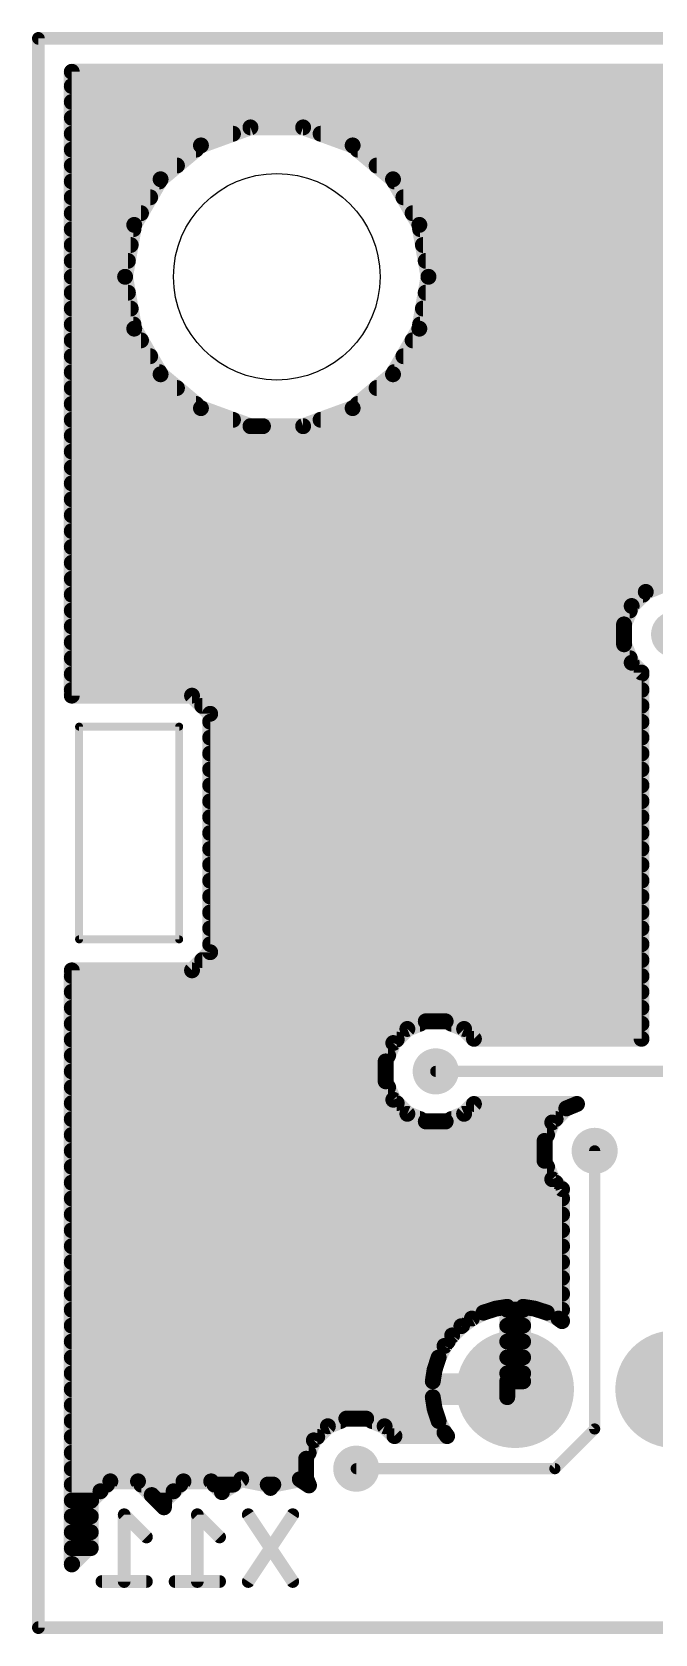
# Model space of a CAD drawing. Extents: x -0.1 to 53.2, y -0.1 to 25.5.
# Drawn here: x -0.1 to 9.85, y -0.1 to 25.5 of the extents above; entities that cross this region are included whole.
import ezdxf

# ---------------------------------------------------------------- set-up
doc = ezdxf.new("R2010")
doc.units = 0
for name, color, linetype in [('16', 175, 'CONTINUOUS'), ('17', 82, 'CONTINUOUS'), ('18', 82, 'CONTINUOUS'), ('20', 7, 'CONTINUOUS')]:
    doc.layers.add(name, color=color, linetype=linetype)

# ---------------------------------------------------------------- blocks, each defined once
blk = doc.blocks.new('ROUNDP')
at = {"const_width": 0.5}
blk.add_lwpolyline([(0, -0.25, 1), (0, 0.25, 1), (0, -0.25)], format="xyb", dxfattribs=at)
blk = doc.blocks.new('ROUNDV')
at = {"const_width": 0.5}
blk.add_lwpolyline([(0, -0.25, 1), (0, 0.25, 1), (0, -0.25)], format="xyb", dxfattribs=at)

msp = doc.modelspace()

# ---------------------------------------------------------------- linework, layer by layer
at = {"layer": '16'}
for points, const_width in [([(0.5334, 14.8953), (0.5334, 24.8666)], 0.254), ([(0.5334, 24.8666), (10.5047, 24.8666)], 0.254), ([(0.5334, 24.638), (10.5047, 24.638)], 0.254), ([(0.5334, 24.384), (10.5047, 24.384)], 0.254), ([(0.5334, 24.13), (10.5047, 24.13)], 0.254), ([(3.389, 23.9776), (2.5978, 23.6896)], 0.254), ([(4.231, 23.9776), (3.389, 23.9776)], 0.254), ([(5.0222, 23.6896), (4.231, 23.9776)], 0.254), ([(0.5334, 23.876), (3.1099, 23.876)], 0.254), ([(2.5978, 23.6896), (1.9528, 23.1484)], 0.254), ([(2.5978, 23.6896), (2.5978, 23.6896)], 0.254), ([(4.5101, 23.876), (10.5047, 23.876)], 0.254), ([(5.6672, 23.1484), (5.0222, 23.6896)], 0.254), ([(5.0222, 23.6896), (5.0222, 23.6896)], 0.254), ([(0.5334, 23.622), (2.5172, 23.622)], 0.254), ([(5.1028, 23.622), (10.5047, 23.622)], 0.254), ([(0.5334, 23.368), (2.2145, 23.368)], 0.254), ([(5.4055, 23.368), (10.5047, 23.368)], 0.254), ([(0.5334, 23.114), (1.9329, 23.114)], 0.254), ([(1.9528, 23.1484), (1.5318, 22.4192)], 0.254), ([(1.9528, 23.1484), (1.9528, 23.1484)], 0.254), ([(1.9528, 23.1484), (1.9528, 23.1484)], 0.254), ([(6.0882, 22.4192), (5.6672, 23.1484)], 0.254), ([(5.6672, 23.1484), (5.6672, 23.1484)], 0.254), ([(5.6871, 23.114), (10.5047, 23.114)], 0.254), ([(0.5334, 22.86), (1.7863, 22.86)], 0.254), ([(5.8337, 22.86), (10.5895, 22.86)], 0.254), ([(0.5334, 22.606), (1.6396, 22.606)], 0.254), ([(1.5318, 22.4192), (1.3856, 21.59)], 0.254), ([(1.5318, 22.4192), (1.5318, 22.4192)], 0.254), ([(5.9804, 22.606), (19.4196, 22.606)], 0.254), ([(6.2344, 21.59), (6.0882, 22.4192)], 0.254), ([(6.0882, 22.4192), (6.0882, 22.4192)], 0.254), ([(0.5334, 22.352), (1.5199, 22.352)], 0.254), ([(6.1001, 22.352), (19.2999, 22.352)], 0.254), ([(0.5334, 22.098), (1.4751, 22.098)], 0.254), ([(6.1449, 22.098), (19.2551, 22.098)], 0.254), ([(0.5334, 21.844), (1.4304, 21.844)], 0.254), ([(6.1896, 21.844), (19.2104, 21.844)], 0.254), ([(0.5334, 21.59), (1.3856, 21.59)], 0.254), ([(1.3856, 21.59), (1.3856, 21.59)], 0.254), ([(1.3856, 21.59), (1.5318, 20.7608)], 0.254), ([(6.0882, 20.7608), (6.2344, 21.59)], 0.254), ([(6.2344, 21.59), (6.2344, 21.59)], 0.254), ([(6.2344, 21.59), (19.1656, 21.59)], 0.254), ([(0.5334, 21.336), (1.4304, 21.336)], 0.254), ([(6.1896, 21.336), (19.2104, 21.336)], 0.254), ([(0.5334, 21.082), (1.4751, 21.082)], 0.254), ([(6.1449, 21.082), (19.2551, 21.082)], 0.254), ([(0.5334, 20.828), (1.5199, 20.828)], 0.254), ([(1.5318, 20.7608), (1.5318, 20.7608)], 0.254), ([(1.5318, 20.7608), (1.9528, 20.0316)], 0.254), ([(5.6672, 20.0316), (6.0882, 20.7608)], 0.254), ([(6.0882, 20.7608), (6.0882, 20.7608)], 0.254), ([(6.1001, 20.828), (19.2999, 20.828)], 0.254), ([(0.5334, 20.574), (1.6396, 20.574)], 0.254), ([(5.9804, 20.574), (19.4196, 20.574)], 0.254), ([(0.5334, 20.32), (1.7863, 20.32)], 0.254), ([(5.8337, 20.32), (19.5663, 20.32)], 0.254), ([(0.5334, 20.066), (1.9329, 20.066)], 0.254), ([(1.9528, 20.0316), (1.9528, 20.0316)], 0.254), ([(1.9528, 20.0316), (2.5978, 19.4904)], 0.254), ([(5.0222, 19.4904), (5.6672, 20.0316)], 0.254), ([(5.6672, 20.0316), (5.6672, 20.0316)], 0.254), ([(5.6672, 20.0316), (5.6672, 20.0316)], 0.254), ([(5.6871, 20.066), (19.7129, 20.066)], 0.254), ([(0.5334, 19.812), (2.2145, 19.812)], 0.254), ([(5.4055, 19.812), (19.9945, 19.812)], 0.254), ([(0.5334, 19.558), (2.5172, 19.558)], 0.254), ([(2.5978, 19.4904), (2.5978, 19.4904)], 0.254), ([(2.5978, 19.4904), (3.389, 19.2024)], 0.254), ([(4.231, 19.2024), (5.0222, 19.4904)], 0.254), ([(5.0222, 19.4904), (5.0222, 19.4904)], 0.254), ([(5.1028, 19.558), (20.2972, 19.558)], 0.254), ([(0.5334, 19.304), (3.1099, 19.304)], 0.254), ([(3.389, 19.2024), (3.5891, 19.2024)], 0.254), ([(3.5891, 19.2024), (4.231, 19.2024)], 0.254), ([(4.5101, 19.304), (20.8899, 19.304)], 0.254), ([(0.5334, 19.05), (24.8666, 19.05)], 0.254), ([(0.5334, 18.796), (24.8666, 18.796)], 0.254), ([(0.5334, 18.542), (24.8666, 18.542)], 0.254), ([(0.5334, 18.288), (24.8666, 18.288)], 0.254), ([(0.5334, 18.034), (24.8666, 18.034)], 0.254), ([(0.5334, 17.78), (24.8666, 17.78)], 0.254), ([(0.5334, 17.526), (24.8666, 17.526)], 0.254), ([(0.5334, 17.272), (24.8666, 17.272)], 0.254), ([(0.5334, 17.018), (24.8666, 17.018)], 0.254), ([(0.5334, 16.764), (24.8666, 16.764)], 0.254), ([(9.7068, 16.5533), (9.4817, 16.3282)], 0.254), ([(10.0008, 16.6751), (9.7068, 16.5533)], 0.254), ([(0.5334, 16.51), (9.6635, 16.51)], 0.254), ([(9.4817, 16.3282), (9.3599, 16.0342)], 0.254), ([(0.5334, 16.256), (9.4518, 16.256)], 0.254), ([(9.3599, 16.0342), (9.3599, 15.7158)], 0.254), ([(0.5334, 16.002), (9.3599, 16.002)], 0.254), ([(0.5334, 15.748), (9.3599, 15.748)], 0.254), ([(0.5334, 15.494), (9.4518, 15.494)], 0.254), ([(9.3599, 15.7158), (9.4817, 15.4218)], 0.254), ([(0.5334, 15.24), (9.6393, 15.24)], 0.254), ([(9.4817, 15.4218), (9.6393, 15.2642)], 0.254), ([(9.6393, 15.2642), (9.6393, 9.4107)], 0.254), ([(0.5334, 14.986), (9.6393, 14.986)], 0.254), ([(2.4552, 14.8953), (0.5334, 14.8953)], 0.254), ([(2.7453, 14.6052), (2.4552, 14.8953)], 0.254), ([(2.6185, 14.732), (9.6393, 14.732)], 0.254), ([(2.7453, 10.7948), (2.7453, 14.6052)], 0.254), ([(2.7453, 14.478), (9.6393, 14.478)], 0.254), ([(2.7453, 14.224), (9.6393, 14.224)], 0.254), ([(2.7453, 13.97), (9.6393, 13.97)], 0.254), ([(2.7453, 13.716), (9.6393, 13.716)], 0.254), ([(2.7453, 13.462), (9.6393, 13.462)], 0.254), ([(2.7453, 13.208), (9.6393, 13.208)], 0.254), ([(2.7453, 12.954), (9.6393, 12.954)], 0.254), ([(2.7453, 12.7), (9.6393, 12.7)], 0.254), ([(2.7453, 12.446), (9.6393, 12.446)], 0.254), ([(2.7453, 12.192), (9.6393, 12.192)], 0.254), ([(2.7453, 11.938), (9.6393, 11.938)], 0.254), ([(2.7453, 11.684), (9.6393, 11.684)], 0.254), ([(2.7453, 11.43), (9.6393, 11.43)], 0.254), ([(2.7453, 11.176), (9.6393, 11.176)], 0.254), ([(2.7453, 10.922), (9.6393, 10.922)], 0.254), ([(2.4552, 10.5047), (2.7453, 10.7948)], 0.254), ([(2.6185, 10.668), (9.6393, 10.668)], 0.254), ([(0.5334, 1.0094), (0.5334, 10.5047)], 0.254), ([(0.5334, 10.5047), (2.4552, 10.5047)], 0.254), ([(0.5334, 10.414), (9.6393, 10.414)], 0.254), ([(0.5334, 10.16), (9.6393, 10.16)], 0.254), ([(0.5334, 9.906), (9.6393, 9.906)], 0.254), ([(0.5334, 9.652), (6.0989, 9.652)], 0.254), ([(6.1908, 9.6901), (5.8968, 9.5683)], 0.254), ([(6.5091, 9.6901), (6.1908, 9.6901)], 0.254), ([(6.8032, 9.5683), (6.5091, 9.6901)], 0.254), ([(6.6011, 9.652), (9.6393, 9.652)], 0.254), ([(0.5334, 9.398), (5.7265, 9.398)], 0.254), ([(5.8968, 9.5683), (5.6717, 9.3432)], 0.254), ([(6.9608, 9.4107), (6.8032, 9.5683)], 0.254), ([(9.6393, 9.4107), (6.9608, 9.4107)], 0.254), ([(0.5334, 9.144), (5.5892, 9.144)], 0.254), ([(5.6717, 9.3432), (5.5499, 9.0492)], 0.254), ([(0.5334, 8.89), (5.5499, 8.89)], 0.254), ([(5.5499, 9.0492), (5.5499, 8.7308)], 0.254), ([(6.35, 8.89), (10.16, 8.89)], 0.1778), ([(0.5334, 8.636), (5.5892, 8.636)], 0.254), ([(5.5499, 8.7308), (5.6717, 8.4368)], 0.254), ([(0.5334, 8.382), (5.7265, 8.382)], 0.254), ([(5.6717, 8.4368), (5.8968, 8.2117)], 0.254), ([(6.8032, 8.2117), (6.9608, 8.3693)], 0.254), ([(6.9608, 8.3693), (8.6082, 8.3693)], 0.254), ([(8.6082, 8.3693), (8.4368, 8.2983)], 0.254), ([(0.5334, 8.128), (6.0989, 8.128)], 0.254), ([(5.8968, 8.2117), (6.1908, 8.0899)], 0.254), ([(6.1908, 8.0899), (6.5091, 8.0899)], 0.254), ([(6.5091, 8.0899), (6.8032, 8.2117)], 0.254), ([(6.6011, 8.128), (8.2665, 8.128)], 0.254), ([(8.2117, 8.0732), (8.0899, 7.7792)], 0.254), ([(8.4368, 8.2983), (8.2117, 8.0732)], 0.254), ([(0.5334, 7.874), (8.1292, 7.874)], 0.254), ([(0.5334, 7.62), (8.0899, 7.62)], 0.254), ([(8.0899, 7.7792), (8.0899, 7.4608)], 0.254), ([(8.89, 3.175), (8.89, 7.62)], 0.1778), ([(0.5334, 7.366), (8.1292, 7.366)], 0.254), ([(8.0899, 7.4608), (8.2117, 7.1668)], 0.254), ([(0.5334, 7.112), (8.2665, 7.112)], 0.254), ([(8.2117, 7.1668), (8.3693, 7.0092)], 0.254), ([(0.5334, 6.858), (8.3693, 6.858)], 0.254), ([(8.3693, 7.0092), (8.3693, 4.8982)], 0.254), ([(0.5334, 6.604), (8.3693, 6.604)], 0.254), ([(0.5334, 6.35), (8.3693, 6.35)], 0.254), ([(0.5334, 6.096), (8.3693, 6.096)], 0.254), ([(0.5334, 5.842), (8.3693, 5.842)], 0.254), ([(0.5334, 5.588), (8.3693, 5.588)], 0.254), ([(0.5334, 5.334), (8.3693, 5.334)], 0.254), ([(0.5334, 5.08), (7.2545, 5.08)], 0.254), ([(7.113, 5.034), (6.9277, 4.9396)], 0.254), ([(7.3107, 5.0983), (7.113, 5.034)], 0.254), ([(7.493, 5.1271), (7.3107, 5.0983)], 0.254), ([(7.493, 3.937), (7.493, 5.1271)], 0.254), ([(7.493, 5.08), (7.747, 5.08)], 0.254), ([(7.9293, 5.0983), (7.747, 5.1271)], 0.254), ([(7.747, 5.1271), (7.747, 3.937)], 0.254), ([(8.127, 5.034), (7.9293, 5.0983)], 0.254), ([(7.9855, 5.08), (8.3693, 5.08)], 0.254), ([(8.3123, 4.9396), (8.127, 5.034)], 0.254), ([(0.5334, 4.826), (6.7713, 4.826)], 0.254), ([(6.7596, 4.8174), (6.6126, 4.6704)], 0.254), ([(6.9277, 4.9396), (6.7596, 4.8174)], 0.254), ([(7.493, 4.826), (7.747, 4.826)], 0.254), ([(8.3693, 4.8982), (8.3123, 4.9396)], 0.254), ([(0.5334, 4.572), (6.541, 4.572)], 0.254), ([(6.4904, 4.5023), (6.396, 4.317)], 0.254), ([(6.6126, 4.6704), (6.4904, 4.5023)], 0.254), ([(7.493, 4.572), (7.747, 4.572)], 0.254), ([(0.5334, 4.318), (6.3965, 4.318)], 0.254), ([(6.396, 4.317), (6.3317, 4.1193)], 0.254), ([(7.493, 4.318), (7.747, 4.318)], 0.254), ([(0.5334, 4.064), (6.323, 4.064)], 0.254), ([(6.3317, 4.1193), (6.3029, 3.937)], 0.254), ([(7.493, 4.064), (7.747, 4.064)], 0.254), ([(0.5334, 3.81), (7.493, 3.81)], 0.254), ([(6.3029, 3.937), (7.493, 3.937)], 0.254), ([(7.747, 3.937), (7.493, 3.937)], 0.254), ([(7.493, 3.937), (7.493, 3.683)], 0.254), ([(0.5334, 3.556), (6.323, 3.556)], 0.254), ([(7.493, 3.683), (6.3029, 3.683)], 0.254), ([(6.3029, 3.683), (6.3317, 3.5007)], 0.254), ([(6.3317, 3.5007), (6.396, 3.303)], 0.254), ([(0.5334, 3.302), (4.8289, 3.302)], 0.254), ([(4.6268, 3.2183), (4.4017, 2.9932)], 0.254), ([(4.9208, 3.3401), (4.6268, 3.2183)], 0.254), ([(5.2392, 3.3401), (4.9208, 3.3401)], 0.254), ([(5.5332, 3.2183), (5.2392, 3.3401)], 0.254), ([(5.3311, 3.302), (6.3965, 3.302)], 0.254), ([(5.6908, 3.0607), (5.5332, 3.2183)], 0.254), ([(6.396, 3.303), (6.4904, 3.1177)], 0.254), ([(0.5334, 3.048), (4.4565, 3.048)], 0.254), ([(4.4017, 2.9932), (4.2799, 2.6991)], 0.254), ([(6.5318, 3.0607), (5.6908, 3.0607)], 0.254), ([(6.4904, 3.1177), (6.5318, 3.0607)], 0.254), ([(8.255, 2.54), (8.89, 3.175)], 0.1778), ([(0.5334, 2.794), (4.3192, 2.794)], 0.254), ([(4.2799, 2.6991), (4.2799, 2.3808)], 0.254), ([(0.5334, 2.54), (4.2799, 2.54)], 0.254), ([(5.08, 2.54), (8.255, 2.54)], 0.1778), ([(0.5334, 2.286), (1.0981, 2.286)], 0.254), ([(0.9914, 2.1792), (0.8374, 2.0253)], 0.254), ([(1.1499, 2.3377), (0.9914, 2.1792)], 0.254), ([(1.5917, 2.3377), (1.1499, 2.3377)], 0.254), ([(1.8113, 2.1182), (1.5917, 2.3377)], 0.254), ([(1.6435, 2.286), (2.2675, 2.286)], 0.254), ([(2.1608, 2.1792), (2.0068, 2.0253)], 0.254), ([(2.3193, 2.3377), (2.1608, 2.1792)], 0.254), ([(2.7611, 2.3377), (2.3193, 2.3377)], 0.254), ([(2.9336, 2.1653), (2.7611, 2.3377)], 0.254), ([(2.8129, 2.286), (3.1146, 2.286)], 0.254), ([(3.2416, 2.3707), (2.9336, 2.1653)], 0.254), ([(3.675, 2.284), (3.2416, 2.3707)], 0.254), ([(3.6651, 2.286), (3.7541, 2.286)], 0.254), ([(3.7096, 2.2321), (3.675, 2.284)], 0.254), ([(3.7442, 2.284), (3.7096, 2.2321)], 0.254), ([(4.1775, 2.3707), (3.7442, 2.284)], 0.254), ([(4.3248, 2.2725), (4.1775, 2.3707)], 0.254), ([(4.2799, 2.3808), (4.3248, 2.2725)], 0.254), ([(4.3046, 2.286), (4.3192, 2.286)], 0.254), ([(0.5334, 2.032), (0.8441, 2.032)], 0.254), ([(0.8374, 2.0253), (0.8374, 1.27)], 0.254), ([(1.9042, 2.0253), (1.8113, 2.1182)], 0.254), ([(1.8975, 2.032), (2.0135, 2.032)], 0.254), ([(2.0068, 1.9226), (1.9042, 2.0253)], 0.254), ([(1.9042, 2.0253), (1.9042, 2.0253)], 0.254), ([(2.0068, 2.0253), (2.0068, 1.9226)], 0.254), ([(0.5334, 1.778), (0.8374, 1.778)], 0.254), ([(1.7267, 1.4484), (1.3708, 1.8043)], 0.2032), ([(1.3708, 1.8043), (1.3708, 0.7366)], 0.2032), ([(2.8961, 1.4484), (2.5402, 1.8043)], 0.2032), ([(2.5402, 1.8043), (2.5402, 0.7366)], 0.2032), ([(4.0655, 1.8043), (3.3537, 0.7366)], 0.2032), ([(3.3537, 1.8043), (4.0655, 0.7366)], 0.2032), ([(0.5334, 1.524), (0.8374, 1.524)], 0.254), ([(0.794, 1.27), (0.5334, 1.0094)], 0.254), ([(0.5334, 1.27), (0.8374, 1.27)], 0.254), ([(0.8374, 1.27), (0.794, 1.27)], 0.254), ([(0.5334, 1.016), (0.54, 1.016)], 0.254), ([(1.7267, 0.7366), (1.0149, 0.7366)], 0.2032), ([(2.8961, 0.7366), (2.1843, 0.7366)], 0.2032)]:
    msp.add_lwpolyline(points, dxfattribs=dict(at, const_width=const_width))
for points, const_width in [([(0.5969, 24.8666, 1), (0.4699, 24.8666)], 0.127), ([(0.5334, 24.9301, 1), (0.5334, 24.8031)], 0.127), ([(0.5334, 24.7015, 1), (0.5334, 24.5745)], 0.127), ([(0.5334, 24.4475, 1), (0.5334, 24.3205)], 0.127), ([(0.5334, 24.1935, 1), (0.5334, 24.0665)], 0.127), ([(3.389, 24.0411, 1), (3.389, 23.9141)], 0.127), ([(3.4107, 23.9179, 1), (3.3673, 24.0373)], 0.127), ([(4.2527, 24.0373, 1), (4.2093, 23.9179)], 0.127), ([(4.231, 23.9141, 1), (4.231, 24.0411)], 0.127), ([(0.5334, 23.9395, 1), (0.5334, 23.8125)], 0.127), ([(2.5978, 23.7531, 1), (2.5978, 23.6261)], 0.127), ([(2.5761, 23.7493, 1), (2.6195, 23.6299)], 0.127), ([(2.6386, 23.641, 1), (2.557, 23.7383)], 0.127), ([(2.5978, 23.6261, 1), (2.5978, 23.7531)], 0.127), ([(3.1099, 23.8125, 1), (3.1099, 23.9395)], 0.127), ([(4.5101, 23.9395, 1), (4.5101, 23.8125)], 0.127), ([(5.063, 23.7383, 1), (4.9814, 23.641)], 0.127), ([(5.0222, 23.7531, 1), (5.0222, 23.6261)], 0.127), ([(5.0005, 23.6299, 1), (5.0439, 23.7493)], 0.127), ([(5.0222, 23.6261, 1), (5.0222, 23.7531)], 0.127), ([(0.5334, 23.6855, 1), (0.5334, 23.5585)], 0.127), ([(2.5172, 23.5585, 1), (2.5172, 23.6855)], 0.127), ([(5.1028, 23.6855, 1), (5.1028, 23.5585)], 0.127), ([(0.5334, 23.4315, 1), (0.5334, 23.3045)], 0.127), ([(2.2145, 23.3045, 1), (2.2145, 23.4315)], 0.127), ([(5.4055, 23.4315, 1), (5.4055, 23.3045)], 0.127), ([(0.5334, 23.1775, 1), (0.5334, 23.0505)], 0.127), ([(1.9528, 23.2119, 1), (1.9528, 23.0849)], 0.127), ([(2.0163, 23.1484, 1), (1.8893, 23.1484)], 0.127), ([(1.912, 23.197, 1), (1.9936, 23.0998)], 0.127), ([(1.8893, 23.1484, 1), (2.0163, 23.1484)], 0.127), ([(2.0078, 23.1166, 1), (1.8978, 23.1801)], 0.127), ([(1.9329, 23.0505, 1), (1.9329, 23.1775)], 0.127), ([(1.9528, 23.0849, 1), (1.9528, 23.2119)], 0.127), ([(5.7222, 23.1801, 1), (5.6122, 23.1166)], 0.127), ([(5.7307, 23.1484, 1), (5.6037, 23.1484)], 0.127), ([(5.6037, 23.1484, 1), (5.7307, 23.1484)], 0.127), ([(5.6871, 23.1775, 1), (5.6871, 23.0505)], 0.127), ([(5.6264, 23.0997, 1), (5.708, 23.197)], 0.127), ([(0.5334, 22.9235, 1), (0.5334, 22.7965)], 0.127), ([(1.7863, 22.7965, 1), (1.7863, 22.9235)], 0.127), ([(5.8337, 22.9235, 1), (5.8337, 22.7965)], 0.127), ([(0.5334, 22.6695, 1), (0.5334, 22.5425)], 0.127), ([(1.5953, 22.4192, 1), (1.4683, 22.4192)], 0.127), ([(1.5943, 22.4082, 1), (1.4692, 22.4302)], 0.127), ([(1.6396, 22.5425, 1), (1.6396, 22.6695)], 0.127), ([(5.9804, 22.6695, 1), (5.9804, 22.5425)], 0.127), ([(6.1508, 22.4302, 1), (6.0257, 22.4082)], 0.127), ([(6.1517, 22.4192, 1), (6.0247, 22.4192)], 0.127), ([(0.5334, 22.4155, 1), (0.5334, 22.2885)], 0.127), ([(1.4768, 22.451, 1), (1.5868, 22.3875)], 0.127), ([(1.4683, 22.4192, 1), (1.5953, 22.4192)], 0.127), ([(1.5199, 22.2885, 1), (1.5199, 22.4155)], 0.127), ([(6.0247, 22.4192, 1), (6.1517, 22.4192)], 0.127), ([(6.0332, 22.3875, 1), (6.1432, 22.451)], 0.127), ([(6.1001, 22.4155, 1), (6.1001, 22.2885)], 0.127), ([(0.5334, 22.1615, 1), (0.5334, 22.0345)], 0.127), ([(1.4751, 22.0345, 1), (1.4751, 22.1615)], 0.127), ([(6.1449, 22.1615, 1), (6.1449, 22.0345)], 0.127), ([(0.5334, 21.9075, 1), (0.5334, 21.7805)], 0.127), ([(1.4304, 21.7805, 1), (1.4304, 21.9075)], 0.127), ([(6.1896, 21.9075, 1), (6.1896, 21.7805)], 0.127), ([(0.5334, 21.6535, 1), (0.5334, 21.5265)], 0.127), ([(1.4481, 21.601, 1), (1.323, 21.579)], 0.127), ([(1.323, 21.601, 1), (1.4481, 21.579)], 0.127), ([(1.4491, 21.59, 1), (1.3221, 21.59)], 0.127), ([(1.3221, 21.59, 1), (1.4491, 21.59)], 0.127), ([(1.3856, 21.5265, 1), (1.3856, 21.6535)], 0.127), ([(6.2979, 21.59, 1), (6.1709, 21.59)], 0.127), ([(6.2344, 21.6535, 1), (6.2344, 21.5265)], 0.127), ([(6.1709, 21.59, 1), (6.2979, 21.59)], 0.127), ([(6.297, 21.579, 1), (6.1719, 21.601)], 0.127), ([(6.1719, 21.579, 1), (6.297, 21.601)], 0.127), ([(0.5334, 21.3995, 1), (0.5334, 21.2725)], 0.127), ([(1.4304, 21.2725, 1), (1.4304, 21.3995)], 0.127), ([(6.1896, 21.3995, 1), (6.1896, 21.2725)], 0.127), ([(0.5334, 21.1455, 1), (0.5334, 21.0185)], 0.127), ([(1.4751, 21.0185, 1), (1.4751, 21.1455)], 0.127), ([(6.1449, 21.1455, 1), (6.1449, 21.0185)], 0.127), ([(0.5334, 20.8915, 1), (0.5334, 20.7645)], 0.127), ([(1.5953, 20.7608, 1), (1.4683, 20.7608)], 0.127), ([(1.5868, 20.7925, 1), (1.4768, 20.729)], 0.127), ([(1.4683, 20.7608, 1), (1.5953, 20.7608)], 0.127), ([(1.4692, 20.7498, 1), (1.5943, 20.7718)], 0.127), ([(1.5199, 20.7645, 1), (1.5199, 20.8915)], 0.127), ([(6.1517, 20.7608, 1), (6.0247, 20.7608)], 0.127), ([(6.0257, 20.7718, 1), (6.1508, 20.7498)], 0.127), ([(6.0247, 20.7608, 1), (6.1517, 20.7608)], 0.127), ([(6.1432, 20.729, 1), (6.0332, 20.7925)], 0.127), ([(6.1001, 20.8915, 1), (6.1001, 20.7645)], 0.127), ([(0.5334, 20.6375, 1), (0.5334, 20.5105)], 0.127), ([(1.6396, 20.5105, 1), (1.6396, 20.6375)], 0.127), ([(5.9804, 20.6375, 1), (5.9804, 20.5105)], 0.127), ([(0.5334, 20.3835, 1), (0.5334, 20.2565)], 0.127), ([(1.7863, 20.2565, 1), (1.7863, 20.3835)], 0.127), ([(5.8337, 20.3835, 1), (5.8337, 20.2565)], 0.127), ([(0.5334, 20.1295, 1), (0.5334, 20.0025)], 0.127), ([(2.0163, 20.0316, 1), (1.8893, 20.0316)], 0.127), ([(1.9936, 20.0802, 1), (1.912, 19.983)], 0.127), ([(1.8893, 20.0316, 1), (2.0163, 20.0316)], 0.127), ([(1.8978, 19.9999, 1), (2.0078, 20.0634)], 0.127), ([(1.9329, 20.0025, 1), (1.9329, 20.1295)], 0.127), ([(5.6672, 20.0951, 1), (5.6672, 19.9681)], 0.127), ([(5.7307, 20.0316, 1), (5.6037, 20.0316)], 0.127), ([(5.6122, 20.0634, 1), (5.7222, 19.9999)], 0.127), ([(5.6037, 20.0316, 1), (5.7307, 20.0316)], 0.127), ([(5.6871, 20.1295, 1), (5.6871, 20.0025)], 0.127), ([(5.708, 19.983, 1), (5.6264, 20.0802)], 0.127), ([(5.6672, 19.9681, 1), (5.6672, 20.0951)], 0.127), ([(0.5334, 19.8755, 1), (0.5334, 19.7485)], 0.127), ([(2.2145, 19.7485, 1), (2.2145, 19.8755)], 0.127), ([(5.4055, 19.8755, 1), (5.4055, 19.7485)], 0.127), ([(0.5334, 19.6215, 1), (0.5334, 19.4945)], 0.127), ([(2.5172, 19.4945, 1), (2.5172, 19.6215)], 0.127), ([(2.5978, 19.5539, 1), (2.5978, 19.4269)], 0.127), ([(2.6195, 19.55, 1), (2.5761, 19.4307)], 0.127), ([(2.557, 19.4417, 1), (2.6386, 19.539)], 0.127), ([(2.5978, 19.4269, 1), (2.5978, 19.5539)], 0.127), ([(5.0222, 19.5539, 1), (5.0222, 19.4269)], 0.127), ([(4.9814, 19.539, 1), (5.063, 19.4417)], 0.127), ([(5.0439, 19.4307, 1), (5.0005, 19.55)], 0.127), ([(5.0222, 19.4269, 1), (5.0222, 19.5539)], 0.127), ([(5.1028, 19.6215, 1), (5.1028, 19.4945)], 0.127), ([(0.5334, 19.3675, 1), (0.5334, 19.2405)], 0.127), ([(3.1099, 19.2405, 1), (3.1099, 19.3675)], 0.127), ([(3.389, 19.2659, 1), (3.389, 19.1389)], 0.127), ([(3.3673, 19.1427, 1), (3.4107, 19.2621)], 0.127), ([(3.5891, 19.2659, 1), (3.5891, 19.1389)], 0.127), ([(3.5891, 19.1389, 1), (3.5891, 19.2659)], 0.127), ([(4.2093, 19.2621, 1), (4.2527, 19.1427)], 0.127), ([(4.231, 19.1389, 1), (4.231, 19.2659)], 0.127), ([(4.5101, 19.3675, 1), (4.5101, 19.2405)], 0.127), ([(0.5334, 19.1135, 1), (0.5334, 18.9865)], 0.127), ([(0.5334, 18.8595, 1), (0.5334, 18.7325)], 0.127), ([(0.5334, 18.6055, 1), (0.5334, 18.4785)], 0.127), ([(0.5334, 18.3515, 1), (0.5334, 18.2245)], 0.127), ([(0.5334, 18.0975, 1), (0.5334, 17.9705)], 0.127), ([(0.5334, 17.8435, 1), (0.5334, 17.7165)], 0.127), ([(0.5334, 17.5895, 1), (0.5334, 17.4625)], 0.127), ([(0.5334, 17.3355, 1), (0.5334, 17.2085)], 0.127), ([(0.5334, 17.0815, 1), (0.5334, 16.9545)], 0.127), ([(0.5334, 16.8275, 1), (0.5334, 16.7005)], 0.127), ([(9.6825, 16.612, 1), (9.7311, 16.4946)], 0.127), ([(9.7517, 16.5084, 1), (9.6619, 16.5982)], 0.127), ([(0.5334, 16.5735, 1), (0.5334, 16.4465)], 0.127), ([(9.4368, 16.3731, 1), (9.5266, 16.2833)], 0.127), ([(9.5404, 16.3039, 1), (9.423, 16.3525)], 0.127), ([(9.6635, 16.4465, 1), (9.6635, 16.5735)], 0.127), ([(0.5334, 16.3195, 1), (0.5334, 16.1925)], 0.127), ([(9.4234, 16.0342, 1), (9.2964, 16.0342)], 0.127), ([(9.4518, 16.1925, 1), (9.4518, 16.3195)], 0.127), ([(0.5334, 16.0655, 1), (0.5334, 15.9385)], 0.127), ([(0.5334, 15.8115, 1), (0.5334, 15.6845)], 0.127), ([(9.3012, 16.0585, 1), (9.4186, 16.0098)], 0.127), ([(9.3599, 15.9385, 1), (9.3599, 16.0655)], 0.127), ([(9.3599, 15.6845, 1), (9.3599, 15.8115)], 0.127), ([(0.5334, 15.5575, 1), (0.5334, 15.4305)], 0.127), ([(9.4186, 15.7401, 1), (9.3012, 15.6915)], 0.127), ([(9.2964, 15.7158, 1), (9.4234, 15.7158)], 0.127), ([(9.4518, 15.4305, 1), (9.4518, 15.5575)], 0.127), ([(0.5334, 15.3035, 1), (0.5334, 15.1765)], 0.127), ([(9.5266, 15.4667, 1), (9.4368, 15.3769)], 0.127), ([(9.423, 15.3975, 1), (9.5404, 15.4461)], 0.127), ([(9.7028, 15.2642, 1), (9.5758, 15.2642)], 0.127), ([(9.5944, 15.2193, 1), (9.6842, 15.3091)], 0.127), ([(9.6393, 15.1765, 1), (9.6393, 15.3035)], 0.127), ([(0.5334, 15.0495, 1), (0.5334, 14.9225)], 0.127), ([(9.6393, 14.9225, 1), (9.6393, 15.0495)], 0.127), ([(0.5334, 14.9588, 1), (0.5334, 14.8318)], 0.127), ([(0.4699, 14.8953, 1), (0.5969, 14.8953)], 0.127), ([(2.5001, 14.9402, 1), (2.4103, 14.8504)], 0.127), ([(2.4552, 14.8318, 1), (2.4552, 14.9588)], 0.127), ([(2.6185, 14.7955, 1), (2.6185, 14.6685)], 0.127), ([(9.6393, 14.6685, 1), (9.6393, 14.7955)], 0.127), ([(2.8088, 14.6052, 1), (2.6818, 14.6052)], 0.127), ([(2.7453, 14.5415, 1), (2.7453, 14.4145)], 0.127), ([(2.7004, 14.5603, 1), (2.7902, 14.6501)], 0.127), ([(9.6393, 14.4145, 1), (9.6393, 14.5415)], 0.127), ([(2.7453, 14.2875, 1), (2.7453, 14.1605)], 0.127), ([(9.6393, 14.1605, 1), (9.6393, 14.2875)], 0.127), ([(2.7453, 14.0335, 1), (2.7453, 13.9065)], 0.127), ([(9.6393, 13.9065, 1), (9.6393, 14.0335)], 0.127), ([(2.7453, 13.7795, 1), (2.7453, 13.6525)], 0.127), ([(9.6393, 13.6525, 1), (9.6393, 13.7795)], 0.127), ([(2.7453, 13.5255, 1), (2.7453, 13.3985)], 0.127), ([(9.6393, 13.3985, 1), (9.6393, 13.5255)], 0.127), ([(2.7453, 13.2715, 1), (2.7453, 13.1445)], 0.127), ([(9.6393, 13.1445, 1), (9.6393, 13.2715)], 0.127), ([(2.7453, 13.0175, 1), (2.7453, 12.8905)], 0.127), ([(9.6393, 12.8905, 1), (9.6393, 13.0175)], 0.127), ([(2.7453, 12.7635, 1), (2.7453, 12.6365)], 0.127), ([(9.6393, 12.6365, 1), (9.6393, 12.7635)], 0.127), ([(2.7453, 12.5095, 1), (2.7453, 12.3825)], 0.127), ([(9.6393, 12.3825, 1), (9.6393, 12.5095)], 0.127), ([(2.7453, 12.2555, 1), (2.7453, 12.1285)], 0.127), ([(9.6393, 12.1285, 1), (9.6393, 12.2555)], 0.127), ([(2.7453, 12.0015, 1), (2.7453, 11.8745)], 0.127), ([(9.6393, 11.8745, 1), (9.6393, 12.0015)], 0.127), ([(2.7453, 11.7475, 1), (2.7453, 11.6205)], 0.127), ([(9.6393, 11.6205, 1), (9.6393, 11.7475)], 0.127), ([(2.7453, 11.4935, 1), (2.7453, 11.3665)], 0.127), ([(9.6393, 11.3665, 1), (9.6393, 11.4935)], 0.127), ([(2.7453, 11.2395, 1), (2.7453, 11.1125)], 0.127), ([(9.6393, 11.1125, 1), (9.6393, 11.2395)], 0.127), ([(2.7453, 10.9855, 1), (2.7453, 10.8585)], 0.127), ([(9.6393, 10.8585, 1), (9.6393, 10.9855)], 0.127), ([(2.6185, 10.7315, 1), (2.6185, 10.6045)], 0.127), ([(2.6818, 10.7948, 1), (2.8088, 10.7948)], 0.127), ([(2.7902, 10.7499, 1), (2.7004, 10.8397)], 0.127), ([(9.6393, 10.6045, 1), (9.6393, 10.7315)], 0.127), ([(0.5969, 10.5047, 1), (0.4699, 10.5047)], 0.127), ([(0.5334, 10.5682, 1), (0.5334, 10.4412)], 0.127), ([(0.5334, 10.4775, 1), (0.5334, 10.3505)], 0.127), ([(2.4103, 10.5496, 1), (2.5001, 10.4598)], 0.127), ([(2.4552, 10.4412, 1), (2.4552, 10.5682)], 0.127), ([(9.6393, 10.3505, 1), (9.6393, 10.4775)], 0.127), ([(0.5334, 10.2235, 1), (0.5334, 10.0965)], 0.127), ([(9.6393, 10.0965, 1), (9.6393, 10.2235)], 0.127), ([(0.5334, 9.9695, 1), (0.5334, 9.8425)], 0.127), ([(9.6393, 9.8425, 1), (9.6393, 9.9695)], 0.127), ([(0.5334, 9.7155, 1), (0.5334, 9.5885)], 0.127), ([(6.0989, 9.5885, 1), (6.0989, 9.7155)], 0.127), ([(6.1908, 9.7536, 1), (6.1908, 9.6266)], 0.127), ([(6.2151, 9.6314, 1), (6.1665, 9.7488)], 0.127), ([(6.5335, 9.7488, 1), (6.4848, 9.6314)], 0.127), ([(6.5091, 9.6266, 1), (6.5091, 9.7536)], 0.127), ([(6.6011, 9.7155, 1), (6.6011, 9.5885)], 0.127), ([(9.6393, 9.5885, 1), (9.6393, 9.7155)], 0.127), ([(0.5334, 9.4615, 1), (0.5334, 9.3345)], 0.127), ([(5.7265, 9.3345, 1), (5.7265, 9.4615)], 0.127), ([(5.8725, 9.627, 1), (5.9211, 9.5096)], 0.127), ([(5.9417, 9.5234, 1), (5.8519, 9.6132)], 0.127), ([(6.8481, 9.6132, 1), (6.7583, 9.5234)], 0.127), ([(6.7789, 9.5096, 1), (6.8275, 9.627)], 0.127), ([(6.9608, 9.4742, 1), (6.9608, 9.3472)], 0.127), ([(6.9159, 9.3658, 1), (7.0057, 9.4556)], 0.127), ([(9.5758, 9.4107, 1), (9.7028, 9.4107)], 0.127), ([(9.6393, 9.3472, 1), (9.6393, 9.4742)], 0.127), ([(0.5334, 9.2075, 1), (0.5334, 9.0805)], 0.127), ([(5.5892, 9.0805, 1), (5.5892, 9.2075)], 0.127), ([(5.6268, 9.3881, 1), (5.7166, 9.2983)], 0.127), ([(5.7304, 9.3189, 1), (5.613, 9.3675)], 0.127), ([(0.5334, 8.9535, 1), (0.5334, 8.8265)], 0.127), ([(5.4912, 9.0735, 1), (5.6086, 9.0248)], 0.127), ([(5.6134, 9.0492, 1), (5.4864, 9.0492)], 0.127), ([(5.5499, 8.8265, 1), (5.5499, 8.9535)], 0.127), ([(6.35, 8.9345, 1), (6.35, 8.8456)], 0.0889), ([(0.5334, 8.6995, 1), (0.5334, 8.5725)], 0.127), ([(5.6086, 8.7551, 1), (5.4912, 8.7065)], 0.127), ([(5.4864, 8.7308, 1), (5.6134, 8.7308)], 0.127), ([(5.5892, 8.5725, 1), (5.5892, 8.6995)], 0.127), ([(0.5334, 8.4455, 1), (0.5334, 8.3185)], 0.127), ([(5.7166, 8.4817, 1), (5.6268, 8.3919)], 0.127), ([(5.613, 8.4125, 1), (5.7304, 8.4611)], 0.127), ([(5.7265, 8.3185, 1), (5.7265, 8.4455)], 0.127), ([(6.9608, 8.4328, 1), (6.9608, 8.3058)], 0.127), ([(7.0057, 8.3244, 1), (6.9159, 8.4142)], 0.127), ([(8.6325, 8.3106, 1), (8.5839, 8.428)], 0.127), ([(8.6082, 8.3058, 1), (8.6082, 8.4328)], 0.127), ([(0.5334, 8.1915, 1), (0.5334, 8.0645)], 0.127), ([(5.9211, 8.2704, 1), (5.8725, 8.153)], 0.127), ([(5.8519, 8.1668, 1), (5.9417, 8.2566)], 0.127), ([(6.0989, 8.0645, 1), (6.0989, 8.1915)], 0.127), ([(6.1908, 8.1534, 1), (6.1908, 8.0264)], 0.127), ([(6.1665, 8.0312, 1), (6.2151, 8.1486)], 0.127), ([(6.4848, 8.1486, 1), (6.5335, 8.0312)], 0.127), ([(6.5091, 8.0264, 1), (6.5091, 8.1534)], 0.127), ([(6.6011, 8.1915, 1), (6.6011, 8.0645)], 0.127), ([(6.7583, 8.2566, 1), (6.8481, 8.1668)], 0.127), ([(6.8275, 8.153, 1), (6.7789, 8.2704)], 0.127), ([(8.2704, 8.0489, 1), (8.153, 8.0975)], 0.127), ([(8.2665, 8.0645, 1), (8.2665, 8.1915)], 0.127), ([(8.4125, 8.357, 1), (8.4611, 8.2396)], 0.127), ([(8.4817, 8.2534, 1), (8.3919, 8.3432)], 0.127), ([(0.5334, 7.9375, 1), (0.5334, 7.8105)], 0.127), ([(8.1292, 7.8105, 1), (8.1292, 7.9375)], 0.127), ([(8.1668, 8.1181, 1), (8.2566, 8.0283)], 0.127), ([(0.5334, 7.6835, 1), (0.5334, 7.5565)], 0.127), ([(8.0312, 7.8035, 1), (8.1486, 7.7548)], 0.127), ([(8.1534, 7.7792, 1), (8.0264, 7.7792)], 0.127), ([(8.0899, 7.5565, 1), (8.0899, 7.6835)], 0.127), ([(8.9345, 7.62, 1), (8.8456, 7.62)], 0.0889), ([(0.5334, 7.4295, 1), (0.5334, 7.3025)], 0.127), ([(8.1486, 7.4851, 1), (8.0312, 7.4365)], 0.127), ([(8.0264, 7.4608, 1), (8.1534, 7.4608)], 0.127), ([(8.1292, 7.3025, 1), (8.1292, 7.4295)], 0.127), ([(0.5334, 7.1755, 1), (0.5334, 7.0485)], 0.127), ([(8.2566, 7.2117, 1), (8.1668, 7.1219)], 0.127), ([(8.153, 7.1425, 1), (8.2704, 7.1911)], 0.127), ([(8.2665, 7.0485, 1), (8.2665, 7.1755)], 0.127), ([(0.5334, 6.9215, 1), (0.5334, 6.7945)], 0.127), ([(8.4328, 7.0092, 1), (8.3058, 7.0092)], 0.127), ([(8.3244, 6.9643, 1), (8.4142, 7.0541)], 0.127), ([(8.3693, 6.7945, 1), (8.3693, 6.9215)], 0.127), ([(0.5334, 6.6675, 1), (0.5334, 6.5405)], 0.127), ([(8.3693, 6.5405, 1), (8.3693, 6.6675)], 0.127), ([(0.5334, 6.4135, 1), (0.5334, 6.2865)], 0.127), ([(8.3693, 6.2865, 1), (8.3693, 6.4135)], 0.127), ([(0.5334, 6.1595, 1), (0.5334, 6.0325)], 0.127), ([(8.3693, 6.0325, 1), (8.3693, 6.1595)], 0.127), ([(0.5334, 5.9055, 1), (0.5334, 5.7785)], 0.127), ([(8.3693, 5.7785, 1), (8.3693, 5.9055)], 0.127), ([(0.5334, 5.6515, 1), (0.5334, 5.5245)], 0.127), ([(8.3693, 5.5245, 1), (8.3693, 5.6515)], 0.127), ([(0.5334, 5.3975, 1), (0.5334, 5.2705)], 0.127), ([(8.3693, 5.2705, 1), (8.3693, 5.3975)], 0.127), ([(0.5334, 5.1435, 1), (0.5334, 5.0165)], 0.127), ([(7.0934, 5.0944, 1), (7.1326, 4.9736)], 0.127), ([(7.1418, 4.9775, 1), (7.0842, 5.0906)], 0.127), ([(7.3008, 5.161, 1), (7.3206, 5.0356)], 0.127), ([(7.2545, 5.0165, 1), (7.2545, 5.1435)], 0.127), ([(7.3303, 5.0379, 1), (7.2911, 5.1587)], 0.127), ([(7.5565, 5.1271, 1), (7.4295, 5.1271)], 0.127), ([(7.493, 5.1435, 1), (7.493, 5.0165)], 0.127), ([(7.5029, 5.0644, 1), (7.4831, 5.1899)], 0.127), ([(7.7569, 5.1899, 1), (7.7371, 5.0644)], 0.127), ([(7.8105, 5.1271, 1), (7.6835, 5.1271)], 0.127), ([(7.747, 5.0165, 1), (7.747, 5.1435)], 0.127), ([(7.9489, 5.1587, 1), (7.9097, 5.0379)], 0.127), ([(7.9194, 5.0356, 1), (7.9392, 5.161)], 0.127), ([(7.9855, 5.1435, 1), (7.9855, 5.0165)], 0.127), ([(8.1558, 5.0906, 1), (8.0982, 4.9775)], 0.127), ([(8.1074, 4.9736, 1), (8.1466, 5.0944)], 0.127), ([(8.3693, 5.0165, 1), (8.3693, 5.1435)], 0.127), ([(0.5334, 4.8895, 1), (0.5334, 4.7625)], 0.127), ([(6.7222, 4.8688, 1), (6.7969, 4.7661)], 0.127), ([(6.8045, 4.7725, 1), (6.7147, 4.8623)], 0.127), ([(6.7713, 4.7625, 1), (6.7713, 4.8895)], 0.127), ([(6.8989, 4.9962, 1), (6.9566, 4.8831)], 0.127), ([(6.9651, 4.8883, 1), (6.8904, 4.991)], 0.127), ([(7.493, 4.8895, 1), (7.493, 4.7625)], 0.127), ([(7.747, 4.7625, 1), (7.747, 4.8895)], 0.127), ([(8.3496, 4.991, 1), (8.2749, 4.8883)], 0.127), ([(8.2834, 4.8831, 1), (8.3411, 4.9962)], 0.127), ([(8.3058, 4.8982, 1), (8.4328, 4.8982)], 0.127), ([(8.332, 4.8468, 1), (8.4066, 4.9496)], 0.127), ([(0.5334, 4.6355, 1), (0.5334, 4.5085)], 0.127), ([(6.5469, 4.4734, 1), (6.4338, 4.5311)], 0.127), ([(6.541, 4.5085, 1), (6.541, 4.6355)], 0.127), ([(6.5676, 4.7153, 1), (6.6575, 4.6255)], 0.127), ([(6.6639, 4.6331, 1), (6.5612, 4.7078)], 0.127), ([(7.493, 4.6355, 1), (7.493, 4.5085)], 0.127), ([(7.747, 4.5085, 1), (7.747, 4.6355)], 0.127), ([(0.5334, 4.3815, 1), (0.5334, 4.2545)], 0.127), ([(6.3394, 4.3458, 1), (6.4525, 4.2882)], 0.127), ([(6.4564, 4.2974, 1), (6.3356, 4.3366)], 0.127), ([(6.3965, 4.2545, 1), (6.3965, 4.3815)], 0.127), ([(6.439, 4.5396, 1), (6.5417, 4.4649)], 0.127), ([(7.493, 4.3815, 1), (7.493, 4.2545)], 0.127), ([(7.747, 4.2545, 1), (7.747, 4.3815)], 0.127), ([(0.5334, 4.1275, 1), (0.5334, 4.0005)], 0.127), ([(6.2713, 4.1389, 1), (6.3921, 4.0997)], 0.127), ([(6.3944, 4.1094, 1), (6.269, 4.1292)], 0.127), ([(6.323, 4.0005, 1), (6.323, 4.1275)], 0.127), ([(7.493, 4.1275, 1), (7.493, 4.0005)], 0.127), ([(7.747, 4.0005, 1), (7.747, 4.1275)], 0.127), ([(0.5334, 3.8735, 1), (0.5334, 3.7465)], 0.127), ([(6.2401, 3.9469, 1), (6.3656, 3.9271)], 0.127), ([(6.3029, 4.0005, 1), (6.3029, 3.8735)], 0.127), ([(7.493, 4.0005, 1), (7.493, 3.8735)], 0.127), ([(7.5565, 3.937, 1), (7.4295, 3.937)], 0.127), ([(7.4295, 3.937, 1), (7.5565, 3.937)], 0.127), ([(7.493, 3.8735, 1), (7.493, 4.0005)], 0.127), ([(7.493, 3.7465, 1), (7.493, 3.8735)], 0.127), ([(7.6835, 3.937, 1), (7.8105, 3.937)], 0.127), ([(7.747, 3.8735, 1), (7.747, 4.0005)], 0.127), ([(0.5334, 3.6195, 1), (0.5334, 3.4925)], 0.127), ([(6.3656, 3.6929, 1), (6.2401, 3.6731)], 0.127), ([(6.3029, 3.7465, 1), (6.3029, 3.6195)], 0.127), ([(6.3921, 3.5203, 1), (6.2713, 3.4811)], 0.127), ([(6.323, 3.4925, 1), (6.323, 3.6195)], 0.127), ([(7.4295, 3.683, 1), (7.5565, 3.683)], 0.127), ([(7.493, 3.6195, 1), (7.493, 3.7465)], 0.127), ([(0.5334, 3.3655, 1), (0.5334, 3.2385)], 0.127), ([(4.6025, 3.277, 1), (4.6511, 3.1596)], 0.127), ([(4.6717, 3.1734, 1), (4.5819, 3.2632)], 0.127), ([(4.8289, 3.2385, 1), (4.8289, 3.3655)], 0.127), ([(4.9208, 3.4036, 1), (4.9208, 3.2766)], 0.127), ([(4.9451, 3.2814, 1), (4.8965, 3.3988)], 0.127), ([(5.2635, 3.3988, 1), (5.2148, 3.2814)], 0.127), ([(5.2392, 3.2766, 1), (5.2392, 3.4036)], 0.127), ([(5.3311, 3.3655, 1), (5.3311, 3.2385)], 0.127), ([(5.5781, 3.2632, 1), (5.4883, 3.1734)], 0.127), ([(5.5089, 3.1596, 1), (5.5575, 3.277)], 0.127), ([(6.269, 3.4908, 1), (6.3944, 3.5106)], 0.127), ([(6.4525, 3.3318, 1), (6.3394, 3.2742)], 0.127), ([(6.3356, 3.2834, 1), (6.4564, 3.3226)], 0.127), ([(6.3965, 3.2385, 1), (6.3965, 3.3655)], 0.127), ([(0.5334, 3.1115, 1), (0.5334, 2.9845)], 0.127), ([(4.3568, 3.0381, 1), (4.4466, 2.9483)], 0.127), ([(4.4604, 2.9689, 1), (4.343, 3.0175)], 0.127), ([(4.4565, 2.9845, 1), (4.4565, 3.1115)], 0.127), ([(5.6908, 3.1242, 1), (5.6908, 2.9972)], 0.127), ([(5.6459, 3.0158, 1), (5.7357, 3.1056)], 0.127), ([(6.5417, 3.1551, 1), (6.439, 3.0804)], 0.127), ([(6.4338, 3.0889, 1), (6.5469, 3.1466)], 0.127), ([(6.4804, 3.0234, 1), (6.5832, 3.098)], 0.127), ([(6.5318, 2.9972, 1), (6.5318, 3.1242)], 0.127), ([(8.8456, 3.175, 1), (8.9345, 3.175)], 0.0889), ([(8.9214, 3.1436, 1), (8.8586, 3.2064)], 0.0889), ([(0.5334, 2.8575, 1), (0.5334, 2.7305)], 0.127), ([(4.3434, 2.6991, 1), (4.2164, 2.6991)], 0.127), ([(4.3192, 2.7305, 1), (4.3192, 2.8575)], 0.127), ([(0.5334, 2.6035, 1), (0.5334, 2.4765)], 0.127), ([(4.2212, 2.7235, 1), (4.3386, 2.6748)], 0.127), ([(4.2799, 2.4765, 1), (4.2799, 2.6035)], 0.127), ([(5.08, 2.5844, 1), (5.08, 2.4956)], 0.0889), ([(8.2236, 2.5714, 1), (8.2864, 2.5086)], 0.0889), ([(8.255, 2.4956, 1), (8.255, 2.5844)], 0.0889), ([(0.5334, 2.3495, 1), (0.5334, 2.2225)], 0.127), ([(1.0363, 2.1343, 1), (0.9465, 2.2241)], 0.127), ([(1.1499, 2.4012, 1), (1.1499, 2.2742)], 0.127), ([(1.0981, 2.2225, 1), (1.0981, 2.3495)], 0.127), ([(1.1948, 2.2928, 1), (1.105, 2.3826)], 0.127), ([(1.6366, 2.3826, 1), (1.5468, 2.2928)], 0.127), ([(1.6435, 2.3495, 1), (1.6435, 2.2225)], 0.127), ([(1.5917, 2.2742, 1), (1.5917, 2.4012)], 0.127), ([(2.2057, 2.1343, 1), (2.1159, 2.2241)], 0.127), ([(2.3193, 2.4012, 1), (2.3193, 2.2742)], 0.127), ([(2.2675, 2.2225, 1), (2.2675, 2.3495)], 0.127), ([(2.3642, 2.2928, 1), (2.2744, 2.3826)], 0.127), ([(2.806, 2.3826, 1), (2.7162, 2.2928)], 0.127), ([(2.8129, 2.3495, 1), (2.8129, 2.2225)], 0.127), ([(2.7611, 2.2742, 1), (2.7611, 2.4012)], 0.127), ([(3.1146, 2.2225, 1), (3.1146, 2.3495)], 0.127), ([(3.2541, 2.4329, 1), (3.2292, 2.3084)], 0.127), ([(3.2769, 2.3178, 1), (3.2064, 2.4235)], 0.127), ([(3.6651, 2.3495, 1), (3.6651, 2.2225)], 0.127), ([(3.7278, 2.3192, 1), (3.6221, 2.2488)], 0.127), ([(3.6568, 2.2673, 1), (3.7624, 2.1968)], 0.127), ([(3.6568, 2.1968, 1), (3.7624, 2.2673)], 0.127), ([(3.6625, 2.2218, 1), (3.6874, 2.3463)], 0.127), ([(3.7318, 2.3463, 1), (3.7567, 2.2218)], 0.127), ([(3.7971, 2.2488, 1), (3.6914, 2.3192)], 0.127), ([(3.7541, 2.2225, 1), (3.7541, 2.3495)], 0.127), ([(4.2128, 2.4235, 1), (4.1423, 2.3178)], 0.127), ([(4.19, 2.3084, 1), (4.1651, 2.4329)], 0.127), ([(4.3386, 2.4051, 1), (4.2212, 2.3565)], 0.127), ([(4.2164, 2.3808, 1), (4.3434, 2.3808)], 0.127), ([(4.3046, 2.3495, 1), (4.3046, 2.2225)], 0.127), ([(4.2661, 2.2482, 1), (4.3834, 2.2968)], 0.127), ([(4.2895, 2.2197, 1), (4.36, 2.3254)], 0.127), ([(4.3192, 2.2225, 1), (4.3192, 2.3495)], 0.127), ([(0.5334, 2.0955, 1), (0.5334, 1.9685)], 0.127), ([(0.9009, 2.0253, 1), (0.7739, 2.0253)], 0.127), ([(0.7925, 2.0702, 1), (0.8823, 1.9804)], 0.127), ([(0.8441, 1.9685, 1), (0.8441, 2.0955)], 0.127), ([(0.9465, 2.2241, 1), (1.0363, 2.1343)], 0.127), ([(1.8562, 2.1631, 1), (1.7664, 2.0733)], 0.127), ([(1.7664, 2.0733, 1), (1.8562, 2.1631)], 0.127), ([(1.8975, 2.0955, 1), (1.8975, 1.9685)], 0.127), ([(1.9491, 2.0702, 1), (1.8593, 1.9803)], 0.127), ([(1.9677, 2.0253, 1), (1.8407, 2.0253)], 0.127), ([(1.8407, 2.0253, 1), (1.9677, 2.0253)], 0.127), ([(1.8593, 1.9804, 1), (1.9491, 2.0702)], 0.127), ([(2.0703, 2.0253, 1), (1.9433, 2.0253)], 0.127), ([(1.9619, 2.0702, 1), (2.0517, 1.9804)], 0.127), ([(2.0135, 1.9685, 1), (2.0135, 2.0955)], 0.127), ([(2.1159, 2.2241, 1), (2.2057, 2.1343)], 0.127), ([(2.8983, 2.2181, 1), (2.9688, 2.1125)], 0.127), ([(2.8887, 2.1204, 1), (2.9785, 2.2102)], 0.127), ([(0.5334, 1.8415, 1), (0.5334, 1.7145)], 0.127), ([(0.8374, 1.7145, 1), (0.8374, 1.8415)], 0.127), ([(1.4067, 1.8402, 1), (1.3349, 1.7684)], 0.1016), ([(1.4216, 1.8043, 1), (1.32, 1.8043)], 0.1016), ([(1.9433, 1.9226, 1), (2.0703, 1.9226)], 0.127), ([(1.9619, 1.8777, 1), (2.0517, 1.9675)], 0.127), ([(2.5761, 1.8402, 1), (2.5043, 1.7684)], 0.1016), ([(2.591, 1.8043, 1), (2.4894, 1.8043)], 0.1016), ([(3.396, 1.8325, 1), (3.3114, 1.7761)], 0.1016), ([(4.1078, 1.7761, 1), (4.0232, 1.8325)], 0.1016), ([(0.5334, 1.5875, 1), (0.5334, 1.4605)], 0.127), ([(0.8374, 1.4605, 1), (0.8374, 1.5875)], 0.127), ([(0.5334, 1.3335, 1), (0.5334, 1.2065)], 0.127), ([(0.794, 1.3335, 1), (0.794, 1.2065)], 0.127), ([(0.8389, 1.2251, 1), (0.7491, 1.3149)], 0.127), ([(0.7739, 1.27, 1), (0.9009, 1.27)], 0.127), ([(0.8374, 1.2065, 1), (0.8374, 1.3335)], 0.127), ([(0.8374, 1.2065, 1), (0.8374, 1.3335)], 0.127), ([(1.6908, 1.4125, 1), (1.7626, 1.4843)], 0.1016), ([(2.8602, 1.4125, 1), (2.932, 1.4843)], 0.1016), ([(0.5334, 1.0795, 1), (0.5334, 0.9525)], 0.127), ([(0.4885, 1.0543, 1), (0.5783, 0.9645)], 0.127), ([(0.4699, 1.0094, 1), (0.5969, 1.0094)], 0.127), ([(0.54, 0.9525, 1), (0.54, 1.0795)], 0.127), ([(1.0149, 0.7874, 1), (1.0149, 0.6858)], 0.1016), ([(1.32, 0.7366, 1), (1.4216, 0.7366)], 0.1016), ([(1.7267, 0.6858, 1), (1.7267, 0.7874)], 0.1016), ([(2.1843, 0.7874, 1), (2.1843, 0.6858)], 0.1016), ([(2.4894, 0.7366, 1), (2.591, 0.7366)], 0.1016), ([(2.8961, 0.6858, 1), (2.8961, 0.7874)], 0.1016), ([(3.3114, 0.7648, 1), (3.396, 0.7084)], 0.1016), ([(4.0232, 0.7084, 1), (4.1078, 0.7648)], 0.1016)]:
    msp.add_lwpolyline(points, format="xyb", dxfattribs=dict(at, const_width=const_width))
at = {"layer": '20'}
for points, const_width in [([(0, 0), (0, 25.4)], 0.2032), ([(0, 25.4), (25.4, 25.4)], 0.2032), ([(0.65, 14.4), (0.65, 11)], 0.127), ([(2.25, 14.4), (0.65, 14.4)], 0.127), ([(2.25, 14.4), (2.25, 11)], 0.127), ([(0.65, 11), (2.25, 11)], 0.127), ([(25.4, 0), (0, 0)], 0.2032)]:
    msp.add_lwpolyline(points, dxfattribs=dict(at, const_width=const_width))
for points, const_width in [([(0.0508, 25.4, 1), (-0.0508, 25.4)], 0.1016), ([(0, 25.4508, 1), (0, 25.3492)], 0.1016), ([(0.6818, 14.4, 1), (0.6182, 14.4)], 0.0635), ([(0.65, 14.4318, 1), (0.65, 14.3682)], 0.0635), ([(2.2818, 14.4, 1), (2.2182, 14.4)], 0.0635), ([(2.25, 14.3682, 1), (2.25, 14.4318)], 0.0635), ([(0.65, 11.0318, 1), (0.65, 10.9682)], 0.0635), ([(0.6182, 11, 1), (0.6818, 11)], 0.0635), ([(2.2182, 11, 1), (2.2818, 11)], 0.0635), ([(2.25, 10.9682, 1), (2.25, 11.0318)], 0.0635), ([(0, 0.0508, 1), (0, -0.0508)], 0.1016), ([(-0.0508, 0, 1), (0.0508, 0)], 0.1016)]:
    msp.add_lwpolyline(points, format="xyb", dxfattribs=dict(at, const_width=const_width))
msp.add_circle((3.81, 21.59), 1.651, dxfattribs=at)

# ---------------------------------------------------------------- block references
at = {"layer": '17', "xscale": 1.8796, "yscale": 1.8796, "rotation": 90}
for p in [(7.62, 3.81), (10.16, 3.81)]:
    msp.add_blockref('ROUNDP', p, dxfattribs=at)
at = {"layer": '18', "xscale": 0.7366, "yscale": 0.7366}
for p in [(10.16, 15.875), (8.89, 13.97), (6.35, 8.89), (8.89, 7.62), (5.08, 2.54)]:
    msp.add_blockref('ROUNDV', p, dxfattribs=at)

doc.saveas('drawing.dxf')
